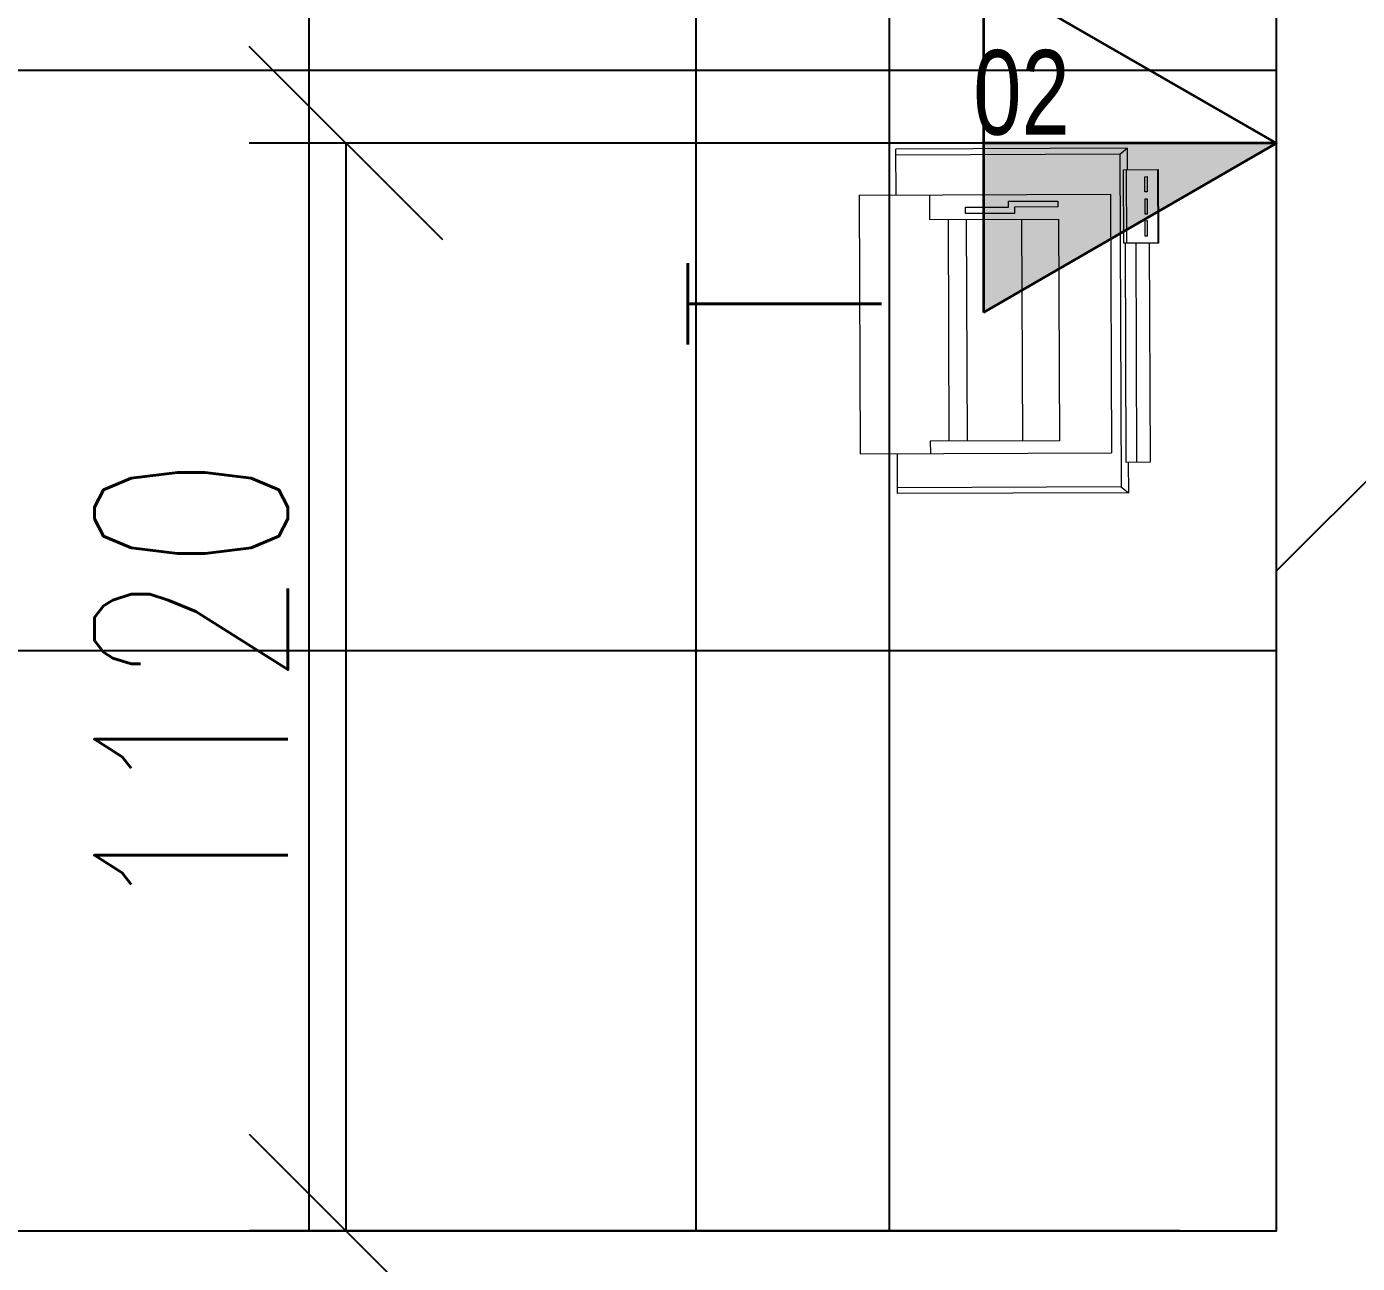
# Model space of a CAD drawing. Extents: x -560814 to 57327, y -29287 to 19916.
# Drawn here: x 38084 to 39459, y 5501 to 6780 of the extents above; entities that cross this region are included whole.
import ezdxf

# ---------------------------------------------------------------- set-up
doc = ezdxf.new("R2010")
doc.units = 0
doc.header["$LTSCALE"] = 0.25
doc.linetypes.add('DASHDOT', pattern=[25.4, 12.7, -6.35, 0, -6.35])
for name, color, linetype, lineweight in [('01-First Floor$0$72_EGR_EQP_TAG', 142, 'Continuous', 5), ('01-First Floor$0$LOADING', 253, 'Continuous', 5), ('01-First Floor$0$Walls', 251, 'Continuous', 5), ('E-LITE-CLNG-CNDT', 6, 'DASHDOT', 35), ('T-DATA-DEVC-TYPE', 2, 'Continuous', 25), ('T-DATA-DIM', 251, 'DASHDOT', 25), ('T-DATA-WALL @ 100', 33, 'Continuous', 35)]:
    doc.layers.add(name, color=color, linetype=linetype, lineweight=lineweight)
doc.layers.add('01-First Floor$0$FALSE CEILING', color=251, linetype='Continuous')
doc.styles.add('01-First Floor$0$X3G_ENTITY_257CFD', font='swisscl.ttf', dxfattribs={"height": 200})
doc.styles.add('DC_SIMPLEX', font='SIMPLEX.shx', dxfattribs={"width": 0.7})
doc.dimstyles.new('DevCad-MM', dxfattribs={"dimscale": 0.01, "dimtxt": 2, "dimasz": 2, "dimexe": 1, "dimexo": 1, "dimgap": 0.6, "dimtad": 1, "dimdec": 0, "dimrnd": 10, "dimzin": 1, "dimdsep": 46, "dimtxsty": 'DC_SIMPLEX', "dimblk1": 'OBLIQUE', "dimblk2": 'OBLIQUE', "dimsah": 1, "dimcen": 3, "dimclrd": 256, "dimclre": 256, "dimclrt": 45, "dimadec": 0, "dimazin": 0, "dimtfac": 1, "dimtdec": 0, "dimtix": 1, "dimtmove": 2, "dimatfit": 2, "dimldrblk": 'OBLIQUE', "dimfxl": 1, "dimtolj": 1, "dimtzin": 0, "dimarcsym": 0})

# ---------------------------------------------------------------- blocks, each defined once
blk = doc.blocks.new('*U59')
blk.add_hatch(color=254).paths.add_polyline_path([(1.75, 3.031), (0, 3.031), (0, 0)])
blk.add_line((0, 0), (0, 3.031))
blk.add_lwpolyline([(1.75, 3.031), (0, 0), (-1.75, 3.031)], close=True)
at = {"layer": 'T-DATA-DEVC-TYPE', "style": 'DC_SIMPLEX', "width": 0.7, "flags": 8}
blk.add_attdef('DC_TYPE', (2.682, 5.634), '', height=2, rotation=360, dxfattribs=at)
blk = doc.blocks.new('01-First Floor$0$ITPPLT2C-P')
at = {"color": 0}
for p, q in [((0.0229, 0.0318), (0.2618, 0.0318)), ((0.0304, 0.0256), (0.0229, 0.0318)), ((0.0229, 0), (0.0229, 0.0318)), ((0.2618, -0.0096), (0.2618, 0.0318)), ((0.0304, -0.3182), (0.0304, 0.0256)), ((0.0304, 0.0256), (0.2618, 0.0256)), ((0, 0), (0, -0.2262)), ((0.0252, 0), (0, 0)), ((0.0139, 0), (0.0139, -0.2262)), ((0.0252, 0), (0.0139, 0)), ((0.0252, -0.2262), (0.0252, 0)), ((0.0401, -0.2769), (0.0401, -0.0096)), ((0.3, -0.0096), (0.0401, -0.0096)), ((0.2274, -0.0222), (0.2274, -0.0096)), ((0.3, -0.2769), (0.3, -0.0096)), ((0.0939, -0.2515), (0.0939, -0.0222)), ((0.0939, -0.0222), (0.2274, -0.0222)), ((0.1321, -0.2515), (0.1321, -0.0222)), ((0.1894, -0.2515), (0.1894, -0.0222)), ((0.2082, -0.2515), (0.2082, -0.0222)), ((-0.0091, -0.2262), (0.0267, -0.2262)), ((-0.0091, -0.3023), (-0.0091, -0.2262)), ((-0.0087, -0.2262), (0.0236, -0.2262)), ((-0.0087, -0.3023), (-0.0087, -0.2262)), ((0, -0.2262), (0.0252, -0.2262)), ((0.0023, -0.2495), (0.0023, -0.2334)), ((0.0023, -0.2334), (0.0045, -0.2334)), ((0.0045, -0.2334), (0.0045, -0.2495)), ((0.0139, -0.2262), (0.0252, -0.2262)), ((0.0236, -0.2262), (0.0236, -0.3023)), ((0.0267, -0.2262), (0.0267, -0.3023)), ((0.0045, -0.2495), (0.0023, -0.2495)), ((0.0023, -0.2721), (0.0023, -0.2562)), ((0.0023, -0.2562), (0.0045, -0.2562)), ((0.0045, -0.2562), (0.0045, -0.2721)), ((0.2274, -0.2515), (0.0939, -0.2515)), ((0.1395, -0.2575), (0.19, -0.2575)), ((0.1395, -0.2641), (0.1395, -0.2575)), ((0.19, -0.2575), (0.19, -0.2641)), ((0.2274, -0.2769), (0.2274, -0.2515)), ((0.0045, -0.2721), (0.0023, -0.2721)), ((0.0947, -0.2701), (0.0947, -0.2641)), ((0.0947, -0.2641), (0.1395, -0.2641)), ((0.1457, -0.2701), (0.0947, -0.2701)), ((0.19, -0.2641), (0.1457, -0.2641)), ((0.1457, -0.2641), (0.1457, -0.2701)), ((0.0023, -0.295), (0.0023, -0.2793)), ((0.0023, -0.2793), (0.0045, -0.2793)), ((0.0045, -0.2793), (0.0045, -0.295)), ((0.3, -0.2769), (0.0401, -0.2769)), ((0.2618, -0.2769), (0.2618, -0.3246)), ((0.0267, -0.3023), (-0.0091, -0.3023)), ((0.0236, -0.3023), (-0.0087, -0.3023)), ((0.0045, -0.295), (0.0023, -0.295)), ((0.0229, -0.3246), (0.0229, -0.3023)), ((0.0304, -0.3182), (0.0229, -0.3246)), ((0.0229, -0.3246), (0.2618, -0.3246)), ((0.0304, -0.3182), (0.2618, -0.3182))]:
    blk.add_line(p, q, dxfattribs=at)
blk = doc.blocks.new('01-First Floor')
at = {"layer": '01-First Floor$0$FALSE CEILING', "linetype": 'Continuous'}
for p, q in [((38376, 5535), (38376, 8610)), ((38976, 5535), (38976, 8610)), ((35376, 6735), (39376, 6735)), ((35376, 6135), (39376, 6135))]:
    blk.add_line(p, q, dxfattribs=at)
at = {"layer": '01-First Floor$0$FALSE CEILING'}
for p, q in [((39376, 5535, -0.1), (39376, 8610, -0.1)), ((38776, 5535, -0.1), (38776, 8010, -0.1))]:
    blk.add_line(p, q, dxfattribs=at)
blk.add_lwpolyline([(39376, 8610), (35376, 8610), (35376, 5535), (39376, 5535)], close=True, dxfattribs=at)
at = {"layer": '01-First Floor$0$LOADING'}
for p, q in [((39376, 5535, -0.1), (39376, 8610, -0.1)), ((38776, 5535, -0.1), (38776, 8010, -0.1))]:
    blk.add_line(p, q, dxfattribs=at)
at = {"layer": '01-First Floor$0$Walls'}
for q in [(39376, 8610), (35376, 5535)]:
    blk.add_line((39376, 5535), q, dxfattribs=at)
at = {"layer": '01-First Floor$0$LOADING', "extrusion": (-1.23702e-08, 3.1951e-06, -1), "xscale": -1000.000000000005, "yscale": 1000.000000000009, "zscale": 1000.000000000008, "rotation": 179.7781739466546}
blk.add_blockref('01-First Floor$0$ITPPLT2C-P', (-39245.5, 6330, 0.1), dxfattribs=at)
at = {"layer": '01-First Floor$0$72_EGR_EQP_TAG', "insert": (39112.3, 6755.9, -0.1), "char_height": 87.47, "attachment_point": 2, "style": '01-First Floor$0$X3G_ENTITY_257CFD'}
blk.add_mtext('02', dxfattribs=at)
blk = doc.blocks.new('_OBLIQUE')
at = {"color": 0, "linetype": 'ByBlock'}
blk.add_line((-0.5, -0.5), (0.5, 0.5), dxfattribs=at)
blk = doc.blocks.new('*D158')
at = {"layer": 'Defpoints', "color": 0, "linetype": 'Continuous', "transparency": 16777216}
for p in [(39376, 6659.5, -0.1), (38414, 5535), (39376, 5535)]:
    blk.add_point(p, dxfattribs=at)
at = {"layer": 'T-DATA-DIM', "linetype": 'Continuous', "lineweight": -2, "transparency": 16777216}
for p, q in [((39276, 6659.5), (38314, 6659.5)), ((38414, 6659.5), (38414, 5535)), ((39276, 5535), (38314, 5535))]:
    blk.add_line(p, q, dxfattribs=at)
at = {"layer": 'T-DATA-DIM', "linetype": 'Continuous', "lineweight": -2, "transparency": 16777216, "xscale": 200, "yscale": 200, "zscale": 200}
for p, rotation in [((38414, 6659.5), 90), ((38414, 5535), 270)]:
    blk.add_blockref('_OBLIQUE', p, dxfattribs=dict(at, rotation=rotation))
at = {"layer": 'T-DATA-DIM', "color": 45, "linetype": 'Continuous', "transparency": 16777216, "insert": (38254, 6097.2), "char_height": 200, "attachment_point": 5, "rotation": 90, "style": 'DC_SIMPLEX'}
blk.add_mtext('\\A1;1120', dxfattribs=at)
blk = doc.blocks.new('*D159')
at = {"layer": 'Defpoints', "color": 0, "linetype": 'Continuous', "transparency": 16777216}
for p in [(39476, 6317.3), (39476, 5838.1), (40424.1, 5838.1)]:
    blk.add_point(p, dxfattribs=at)
at = {"layer": 'T-DATA-DIM', "linetype": 'Continuous', "lineweight": -2, "transparency": 16777216}
for p, q in [((39476, 5938.1), (39476, 6417.3)), ((40424.1, 5938.1), (40424.1, 6417.3)), ((40424.1, 6317.3), (39476, 6317.3))]:
    blk.add_line(p, q, dxfattribs=at)
at = {"layer": 'T-DATA-DIM', "linetype": 'Continuous', "lineweight": -2, "transparency": 16777216, "xscale": 200, "yscale": 200, "zscale": 200, "rotation": 180}
blk.add_blockref('_OBLIQUE', (39476, 6317.3), dxfattribs=at)
at = {"layer": 'T-DATA-DIM', "linetype": 'Continuous', "lineweight": -2, "transparency": 16777216, "xscale": 200, "yscale": 200, "zscale": 200}
blk.add_blockref('_OBLIQUE', (40424.1, 6317.3), dxfattribs=at)
at = {"layer": 'T-DATA-DIM', "color": 45, "linetype": 'Continuous', "transparency": 16777216, "insert": (39950.1, 6477.3), "char_height": 200, "attachment_point": 5, "style": 'DC_SIMPLEX'}
blk.add_mtext('\\A1;950', dxfattribs=at)

msp = doc.modelspace()

# ---------------------------------------------------------------- block references
at = {"layer": 'E-LITE-CLNG-CNDT'}
msp.add_blockref('01-First Floor', (0, 0), dxfattribs=at)
at = {"layer": 'T-DATA-WALL @ 100'}
ref = msp.add_blockref('*U59', (39376, 6659.5, -0.1), dxfattribs=dict(at, xscale=-100, yscale=100, zscale=100, rotation=90))
ref.add_attrib('DC_TYPE', 'T', (38967.5, 6445.4, -0.1), dxfattribs={"layer": 'T-DATA-DEVC-TYPE', "height": 200, "rotation": 90, "style": 'DC_SIMPLEX', "width": 0.7, "flags": 8})

# ---------------------------------------------------------------- dimensions: what is measured, and where the dimension line sits
at = {"layer": 'T-DATA-DIM', "linetype": 'Continuous'}
dim = msp.add_linear_dim(base=(38413.9688, 5535), p1=(39376, 6659.4707, -0.1045), p2=(39376, 5535), angle=90, dimstyle='DevCad-MM', dxfattribs=at)
dim.commit()
dim.dimension.update_dxf_attribs({"geometry": '*D158', "text_midpoint": (38253.9688, 6097.2354)})
dim = msp.add_linear_dim(base=(39476, 6317.3), p1=(40424.1, 5838.1), p2=(39476, 5838.1), dimstyle='DevCad-MM', dxfattribs=at)
dim.commit()
dim.dimension.update_dxf_attribs({"geometry": '*D159', "text_midpoint": (39950.1, 6477.3)})

doc.saveas('drawing.dxf')
